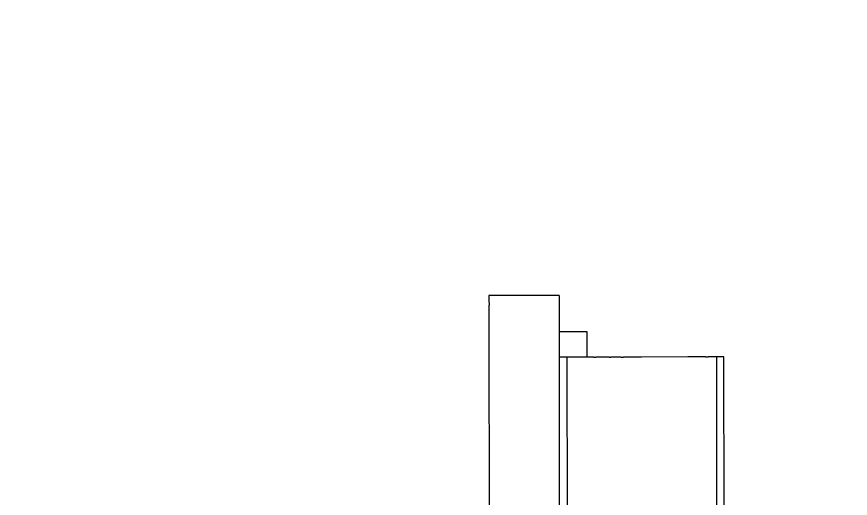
# Model space of a CAD drawing. Header units: inches. Extents: x -233729 to 737493, y -275239 to 196021.
# Drawn here: x 487520.8 to 487639.6, y 16360.7 to 16429.4 of the extents above; entities that cross this region are included whole.
import ezdxf

# ---------------------------------------------------------------- set-up
doc = ezdxf.new("R2010")
doc.units = ezdxf.units.IN
doc.header["$MEASUREMENT"] = 0
doc.layers.add('P_AX', color=7, linetype='Continuous')

# ---------------------------------------------------------------- blocks, each defined once
blk = doc.blocks.new('A$C48CB4C16')
at = {"layer": 'P_AX', "color": 6, "linetype": 'Continuous'}
for p, q in [((3895.51, 4685.18, 710.66), (3895.38, 4550.78, 710.66)), ((3894.22, 4552.19, 710.66), (3894.3, 4628.67, 710.66)), ((3894.22, 4552.19, 710.66), (3894.3, 4628.67, 710.66)), ((3884.22, 4547, 710.66), (3884.26, 4587.1, 710.66)), ((3916.7, 4572.76, 710.66), (3916.68, 4550.76, 710.66)), ((3917.74, 4572.76, 710.66), (3917.72, 4550.76, 710.66)), ((3894.22, 4550.78, 710.66), (3894.22, 4552.19, 710.66)), ((3894.22, 4550.78, 710.66), (3894.22, 4552.19, 710.66)), ((3894.22, 4550.78, 710.66), (3894.22, 4552.19, 710.66)), ((3894.22, 4547.19, 710.66), (3894.22, 4550.78, 710.66)), ((3895.38, 4550.78, 710.66), (3894.22, 4550.78, 710.66)), ((3894.22, 4547.19, 710.66), (3894.22, 4550.78, 710.66)), ((3899.18, 4550.78, 710.66), (3895.38, 4550.78, 710.66)), ((3900.18, 4550.78, 710.66), (3899.44, 4550.78, 710.66)), ((3901.38, 4550.78, 710.66), (3900.96, 4550.78, 710.66)), ((3903.06, 4550.77, 710.66), (3901.59, 4550.78, 710.66)), ((3912.56, 4550.76, 710.66), (3905.94, 4550.77, 710.66)), ((3916.68, 4550.76, 710.66), (3915.45, 4550.76, 710.66)), ((3917.72, 4550.76, 710.66), (3916.68, 4550.76, 710.66)), ((3894.22, 4546.99, 710.66), (3894.22, 4547.19, 710.66)), ((3898.22, 4547.18, 710.66), (3894.22, 4547.19, 710.66)), ((3894.21, 4541.99, 710.66), (3884.21, 4542, 710.66))]:
    blk.add_line(p, q, dxfattribs=at)
at = {"layer": 'P_AX', "color": 6}
for radius in [4100.56, 761.79]:
    blk.add_circle((4100.56, 4905.53, 710.66), radius, dxfattribs=at)
at = {"layer": 'P_AX', "color": 6, "linetype": 'Continuous'}
for points in [[(3898.22, 4550.78, 710.66), (3898.22, 4550.53, 710.66), (3898.22, 4550.27, 710.66), (3898.22, 4549.41, 710.66), (3898.22, 4548.65, 710.66), (3898.22, 4548.12, 710.66), (3898.22, 4547.56, 710.66), (3898.22, 4547.39, 710.66), (3898.22, 4547.18, 710.66)], [(3899.18, 4550.78, 710.66), (3899.24, 4550.78, 710.66), (3899.33, 4550.78, 710.66), (3899.37, 4550.78, 710.66), (3899.44, 4550.78, 710.66)], [(3900.96, 4550.78, 710.66), (3900.9, 4550.78, 710.66), (3900.77, 4550.78, 710.66), (3900.66, 4550.78, 710.66), (3900.55, 4550.78, 710.66), (3900.41, 4550.78, 710.66), (3900.33, 4550.78, 710.66), (3900.23, 4550.78, 710.66), (3900.18, 4550.78, 710.66)], [(3901.38, 4550.78, 710.66), (3901.42, 4550.78, 710.66), (3901.48, 4550.78, 710.66), (3901.53, 4550.78, 710.66), (3901.59, 4550.78, 710.66)], [(3903.06, 4550.77, 710.66), (3903.18, 4550.77, 710.66), (3903.28, 4550.77, 710.66), (3903.32, 4550.77, 710.66), (3903.36, 4550.77, 710.66), (3903.4, 4550.77, 710.66)], [(3905.94, 4550.77, 710.66), (3905.42, 4550.77, 710.66), (3905.06, 4550.77, 710.66), (3904.71, 4550.77, 710.66), (3904.28, 4550.77, 710.66), (3904.01, 4550.77, 710.66), (3903.7, 4550.77, 710.66), (3903.54, 4550.77, 710.66), (3903.4, 4550.77, 710.66)], [(3915.1, 4550.76, 710.66), (3914.96, 4550.76, 710.66), (3914.8, 4550.76, 710.66), (3914.54, 4550.76, 710.66), (3914.22, 4550.76, 710.66), (3913.86, 4550.76, 710.66), (3913.45, 4550.76, 710.66), (3913.08, 4550.76, 710.66), (3912.56, 4550.76, 710.66)], [(3915.1, 4550.76, 710.66), (3915.14, 4550.76, 710.66), (3915.22, 4550.76, 710.66), (3915.33, 4550.76, 710.66), (3915.45, 4550.76, 710.66)], [(3884.21, 4542, 710.66), (3884.21, 4542.2, 710.66), (3884.21, 4542.38, 710.66), (3884.22, 4542.93, 710.66), (3884.22, 4543.46, 710.66), (3884.22, 4544.07, 710.66), (3884.22, 4545.08, 710.66), (3884.22, 4545.85, 710.66), (3884.22, 4546.5, 710.66), (3884.22, 4547, 710.66)], [(3894.21, 4541.99, 710.66), (3894.21, 4542.19, 710.66), (3894.21, 4542.37, 710.66), (3894.21, 4542.58, 710.66), (3894.22, 4542.93, 710.66), (3894.22, 4543.45, 710.66), (3894.22, 4544.06, 710.66), (3894.22, 4545.07, 710.66), (3894.22, 4546.01, 710.66), (3894.22, 4546.99, 710.66)]]:
    blk.add_spline(points, degree=3, dxfattribs=at)

msp = doc.modelspace()

# ---------------------------------------------------------------- block references
at = {"color": 1, "xscale": -1, "rotation": 180}
msp.add_blockref('A$C48CB4C16', (483703.87457, 20931.61615, -710.66459), dxfattribs=at)

doc.saveas('drawing.dxf')
